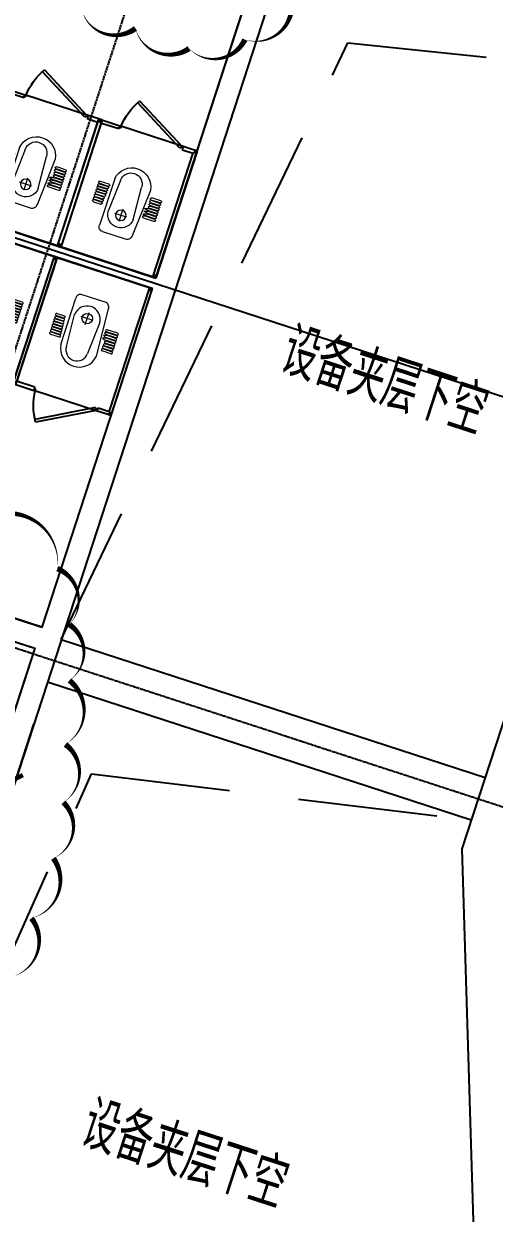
# Model space of a CAD drawing. Header units: millimetres. Extents: x 11639278 to 23698211, y -13072636 to -5537337.
# Drawn here: x 11845527 to 11849755, y -6343850 to -6333166 of the extents above; entities that cross this region are included whole.
import ezdxf
from ezdxf.enums import TextEntityAlignment as Align

# ---------------------------------------------------------------- set-up
doc = ezdxf.new("R2010")
doc.units = ezdxf.units.MM
doc.header["$LTSCALE"] = 10
for name, pattern in [('A2-RD-F1（少）$0$AUDIT_I_130807214254-2', [0]), ('A2-RG-AXIS$0$CENTER', [2, 1.25, -0.25, 0.25, -0.25]), ('A2-RG-AXIS$0$DOTE', [2.42, 2, -0.2, 0.02, -0.2]), ('A2-RI-F1$0$HIDDEN', [0.375, 0.25, -0.125])]:
    doc.linetypes.add(name, pattern=pattern)
for name, color, linetype in [('A2-RB-F1$0$A-DIMS-100', 1, 'Continuous'), ('A2-RD-F1（少）$0$A-1-1-X-toilel$0$A-FIXT', 55, 'Continuous'), ('A2-RD-F1（少）$0$B1-WC-FIXT', 55, 'A2-RD-F1（少）$0$AUDIT_I_130807214254-2'), ('A2-RG-AXIS$0$A-GRID', 1, 'A2-RG-AXIS$0$CENTER'), ('A2-RI-F1$0$A-BEAM-PLAN-C', 2, 'Continuous'), ('A2-RI-F1$0$A-SYMB-AREA', 4, 'Continuous'), ('A2-RI-F1$0$A-SYMB-NAME', 4, 'Continuous'), ('A2-RI-F1$0$A-SYMB-VOID', 35, 'Continuous'), ('A2-RI-F1$0$A-WALL', 7, 'Continuous'), ('A2-RI-F1$0$an-flor-strs-trds', 1, 'Continuous')]:
    doc.layers.add(name, color=color, linetype=linetype)
doc.layers.add('A2-RI-F1$0$A-X-AREA', color=6, linetype='Continuous', plot=False)
doc.styles.add('A2-RB-F1$0$XD2008', font='hzs.shx', dxfattribs={"width": 0.7, "bigfont": 'hztxt.shx'})
doc.styles.add('A2-RI-F1$0$ECADI', font='hzs.shx', dxfattribs={"width": 0.7, "bigfont": 'hztxt.shx'})
doc.dimstyles.new('A2-RB-F1$0$XD100$0', dxfattribs={"dimscale": 100, "dimtxt": 3.5, "dimasz": 1, "dimexe": 1, "dimexo": 2, "dimgap": 0.5, "dimtad": 1, "dimdec": 0, "dimdsep": 46, "dimtxsty": 'A2-RB-F1$0$XD2008', "dimblk1": 'A2-RB-F1$0$_ArchTick', "dimblk2": 'A2-RB-F1$0$_ArchTick', "dimsah": 1, "dimcen": 2.5, "dimclrt": 4, "dimaunit": 1, "dimadec": 0, "dimazin": 0, "dimtfac": 1, "dimtdec": 0, "dimtix": 1, "dimtmove": 1, "dimatfit": 3, "dimfxl": 0, "dimtolj": 1, "dimtzin": 0, "dimarcsym": 0})

# ---------------------------------------------------------------- blocks, each defined once
blk = doc.blocks.new('A2-RG-AXIS')
at = {"layer": 'A2-RG-AXIS$0$A-GRID', "linetype": 'A2-RG-AXIS$0$DOTE'}
for p, q in [((11852707, -6313824), (11839546.1, -6354201.2)), ((11836628.7, -6335895.9), (11874589.4, -6348268.9))]:
    blk.add_line(p, q, dxfattribs=at)
blk = doc.blocks.new('A2-RB-F1$0$_ArchTick')
at = {"color": 0, "linetype": 'ByBlock', "const_width": 0.4}
blk.add_lwpolyline([(-0.5, -0.5), (0.5, 0.5)], dxfattribs=at)
blk = doc.blocks.new('*D1213')
at = {"layer": 'A2-RB-F1$0$A-DIMS-100', "color": 0, "lineweight": -2, "transparency": 16777216}
for p, q in [((11844474, -6339084), (11844283, -6339669)), ((11845614, -6339456), (11845424, -6340041)), ((11844314, -6339574), (11845455, -6339946))]:
    blk.add_line(p, q, dxfattribs=at)
at = {"layer": 'Defpoints', "color": 0, "transparency": 16777216}
for p in [(11844536, -6338894), (11845676, -6339266), (11845455, -6339946)]:
    blk.add_point(p, dxfattribs=at)
at = {"layer": 'A2-RB-F1$0$A-DIMS-100', "color": 0, "lineweight": -2, "transparency": 16777216, "xscale": 100, "yscale": 100, "zscale": 100}
for p, rotation in [((11844314, -6339574), 161.9470407950601), ((11845455, -6339946), 341.9470407950601)]:
    blk.add_blockref('A2-RB-F1$0$_ArchTick', p, dxfattribs=dict(at, rotation=rotation))
at = {"layer": 'A2-RB-F1$0$A-DIMS-100', "color": 4, "transparency": 16777216, "insert": (11844954, -6339546), "char_height": 350, "attachment_point": 5, "rotation": 341.947, "style": 'A2-RB-F1$0$XD2008'}
blk.add_mtext('\\A1;1200', dxfattribs=at)
blk = doc.blocks.new('A2-RI-F1$0$5erhfh')
at = {"layer": 'A2-RI-F1$0$A-SYMB-AREA', "style": 'A2-RI-F1$0$ECADI', "width": 0.7}
blk.add_attdef('340M2', text='', height=2.5, dxfattribs=at).set_placement((0, 1.25), align=Align.MIDDLE_LEFT)
at = {"layer": 'A2-RI-F1$0$A-SYMB-NAME', "style": 'A2-RI-F1$0$ECADI', "width": 0.7}
blk.add_attdef('CHINESENAME', (-12.29, 3.09), '', height=4.5, dxfattribs=at)
blk = doc.blocks.new('A2-RI-F1')
at = {"layer": 'A2-RI-F1$0$A-BEAM-PLAN-C'}
for p, q in [((11845862.3, -6338695.2), (11849673.6, -6339937.4)), ((11845738.4, -6339075.5), (11849549.2, -6340317.6))]:
    blk.add_line(p, q, dxfattribs=at)
at = {"layer": 'A2-RI-F1$0$A-SYMB-VOID', "linetype": 'A2-RI-F1$0$HIDDEN', "ltscale": 500}
for points in [[(11845862.3, -6338695.2), (11848439.5, -6333337.5), (11851779.8, -6333682.2)], [(11843694.3, -6345347), (11846135.5, -6339904), (11849549.2, -6340317.6)]]:
    blk.add_lwpolyline(points, dxfattribs=at)
at = {"layer": 'A2-RI-F1$0$A-WALL'}
for p, q in [((11847985.1, -6332182.4), (11842623.9, -6348630.8)), ((11847795, -6332120.4), (11846710.3, -6335448.1)), ((11846710.3, -6335448.1), (11843258.9, -6334323.1)), ((11846679.3, -6335543.2), (11843227.9, -6334418.2)), ((11846679.3, -6335543.2), (11845687.7, -6338585.5)), ((11844309.2, -6338136.2), (11845687.7, -6338585.5)), ((11844437.4, -6338388.4), (11845625.7, -6338775.7)), ((11845625.7, -6338775.7), (11843425.4, -6345526.3))]:
    blk.add_line(p, q, dxfattribs=at)
at = {"layer": 'A2-RI-F1$0$A-X-AREA'}
blk.add_lwpolyline([(11847795, -6332120.4), (11846710.3, -6335448.1), (11843258.9, -6334323.2), (11843227.9, -6334418.2), (11846679.3, -6335543.2), (11845687.7, -6338585.5), (11844499.4, -6338198.2), (11844309.2, -6338136.2), (11844169.7, -6338564.2), (11842125.5, -6337897.9), (11842063.6, -6338087.9), (11842634, -6338273.9), (11840728.1, -6344121.3), (11838493.8, -6343393), (11839547.4, -6340160.5), (11838596.7, -6339850.7), (11839433.5, -6337283.4), (11840637.4, -6337623.1), (11840699.4, -6337432.9), (11840461.7, -6337355.5), (11841035, -6335596.7), (11840084.3, -6335286.8), (11841230.9, -6331768.9)], dxfattribs=at)
blk.add_lwpolyline([(11839714.7, -6346262.5), (11840760.5, -6346603.4), (11840791.5, -6346508.3), (11840221.1, -6346322.3), (11842824.2, -6338335.8), (11844297.9, -6338816.2), (11844344.4, -6338673.6), (11844819.8, -6338828.5), (11844912.8, -6338543.3), (11845625.7, -6338775.7), (11842201.3, -6349281.8), (11839063.9, -6348259.2)], close=True, dxfattribs=at)
at = {"layer": 'A2-RI-F1$0$an-flor-strs-trds'}
blk.add_lwpolyline([(11857710.6, -6325774.6), (11854689.4, -6329629.9), (11854741, -6329758.5), (11854505, -6329573.2), (11854556.6, -6329701.8), (11852027.8, -6332921), (11850778.5, -6336753.9), (11850871, -6336857), (11850585.9, -6336763.7), (11850678.4, -6336866.9), (11849463.9, -6340578.2), (11849594.2, -6344802.2), (11849476.4, -6344875.1), (11849776.3, -6344865.9), (11849658.4, -6344938.8), (11849804.2, -6349850.7)], dxfattribs=at)
at = {"layer": 'Defpoints', "color": 3, "linetype": 'Continuous'}
blk.add_line((11881898.7, -6346970), (11828646, -6329612.7), dxfattribs=at)
at = {"layer": 'Defpoints'}
for points in [[(11846048.9, -6333047, 0, 50, 0.5205671), (11846530.6, -6333207.5, 0, 50, 0.5205671), (11846530.6, -6333207.5, 0, 50, 0.5205671), (11847012.3, -6333388, 0, 50, 0.5205671), (11847012.3, -6333388, 0, 50, 0.5205671), (11847514.1, -6333307.8, 0, 50, 0.5205671), (11847514.1, -6333307.8, 0, 50, 0.5205671), (11847935.7, -6332986.8, 0, 50, 0.5205671)], [(11845434, -6341721.3, 0, 50, 0.5205671), (11845595.7, -6341200.7, 0, 50, 0.5205671), (11845595.7, -6341200.7, 0, 50, 0.5205671), (11845793.3, -6340662.2, 0, 50, 0.5205671), (11845793.3, -6340662.2, 0, 50, 0.5205671), (11845883.1, -6340159.5, 0, 50, 0.5205671), (11845883.1, -6340159.5, 0, 50, 0.5205671), (11845901.1, -6339638.9, 0, 50, 0.5205671), (11845901.1, -6339638.9, 0, 50, 0.5205671), (11845937, -6339064.4, 0, 50, 0.5205671), (11845937, -6339064.4, 0, 50, 0.5205671), (11845937, -6338561.7, 0, 50, 0.5205671), (11845937, -6338561.7, 0, 50, 0.5205671), (11845829.2, -6338059.1, 0, 50, 0.5205671), (11845829.2, -6338059.1, 0, 50, 0.5205671), (11845290.3, -6337574.4, 0, 50, 0.5205671)]]:
    blk.add_lwpolyline(points, format="xyseb", dxfattribs=at)
ref = blk.add_blockref('A2-RI-F1$0$5erhfh', (11848877.8, -6336966.8), dxfattribs=dict(xscale=100.0000000002661, yscale=100.0000000002661, zscale=100.0000000002661, rotation=341.9467459264774))
ref.add_attrib('CHINESENAME', '设备夹层下空', (11847804.9, -6336292.3), dxfattribs={"layer": 'A2-RI-F1$0$A-SYMB-NAME', "height": 450, "rotation": 341.94675, "style": 'A2-RI-F1$0$ECADI', "width": 0.7})
ref = blk.add_blockref('A2-RI-F1$0$5erhfh', (11847082.8, -6343914.8), dxfattribs=dict(xscale=100.0000000002661, yscale=100.0000000002661, zscale=100.0000000002661, rotation=341.9467459264774))
ref.add_attrib('CHINESENAME', '设备夹层下空', (11846009.9, -6343240.3), dxfattribs={"layer": 'A2-RI-F1$0$A-SYMB-NAME', "height": 450, "rotation": 341.94675, "style": 'A2-RI-F1$0$ECADI', "width": 0.7})
blk = doc.blocks.new('A2-RD-F1（少）$0$BI-W-db')
at = {"layer": 'A2-RD-F1（少）$0$A-1-1-X-toilel$0$A-FIXT'}
for points in [[(-10400, 6726), (-10370, 6726), (-10400, 6756), (-10370, 6756)], [(-9230, 6726), (-9200, 6726), (-9230, 6756), (-9200, 6756)], [(-10400, 5826), (-10370, 5826), (-10400, 5856), (-10370, 5856)], [(-9230, 5826), (-9200, 5826), (-9230, 5856), (-9200, 5856)]]:
    blk.add_trace(points, dxfattribs=at)
at = {"layer": 'A2-RD-F1（少）$0$B1-WC-FIXT'}
for p, q in [((-10400, 6756), (-10400, 6730)), ((-9200, 6756), (-10400, 6756)), ((-10400, 5851), (-10400, 6756)), ((-9200, 6756), (-9200, 6730)), ((-10400, 6726), (-9225, 6726)), ((-9230, 6624), (-9230, 6726)), ((-9200, 6726), (-9200, 6624)), ((-9200, 6624), (-9230, 6624)), ((-9203, 6613), (-9225, 6599)), ((-9225, 6599), (-8955, 6113)), ((-9203, 6613), (-8933, 6126)), ((-9230, 6024), (-9230, 5851)), ((-9230, 6024), (-9200, 6024)), ((-9200, 5826), (-9200, 6024)), ((-9225, 5856), (-10400, 5856)), ((-10400, 5851), (-10400, 5826)), ((-10400, 5826), (-10400, 5851)), ((-10400, 5826), (-9200, 5826))]:
    blk.add_line(p, q, dxfattribs=at)
at = {"layer": 'A2-RD-F1（少）$0$B1-WC-FIXT', "lineweight": 13}
for p, q in [((-9912, 6592), (-9912, 6592)), ((-9902, 6582), (-9902, 6482)), ((-9897, 6582), (-9897, 6480)), ((-9887, 6592), (-9887, 6592)), ((-9877, 6582), (-9877, 6510)), ((-9872, 6582), (-9872, 6508)), ((-9862, 6592), (-9862, 6592)), ((-9852, 6582), (-9852, 6508)), ((-9847, 6582), (-9847, 6506)), ((-9837, 6592), (-9837, 6592)), ((-9827, 6582), (-9827, 6506)), ((-9822, 6582), (-9822, 6504)), ((-9812, 6592), (-9812, 6592)), ((-9802, 6582), (-9802, 6504)), ((-9797, 6582), (-9797, 6502)), ((-9787, 6592), (-9787, 6592)), ((-9777, 6582), (-9777, 6502)), ((-9772, 6582), (-9772, 6500)), ((-9762, 6592), (-9762, 6592)), ((-9752, 6582), (-9752, 6500)), ((-9747, 6582), (-9747, 6498)), ((-9737, 6592), (-9737, 6592)), ((-9727, 6582), (-9727, 6498)), ((-9666, 6465), (-10105, 6435)), ((-9912, 6472), (-9912, 6472)), ((-9887, 6472), (-9887, 6472)), ((-9887, 6470), (-9887, 6470)), ((-9862, 6472), (-9862, 6472)), ((-9862, 6468), (-9862, 6468)), ((-9837, 6466), (-9837, 6466)), ((-9812, 6494), (-9812, 6494)), ((-9787, 6492), (-9787, 6492)), ((-9762, 6490), (-9762, 6490)), ((-9737, 6488), (-9737, 6488)), ((-10152, 6389), (-10152, 6172)), ((-9962, 6399), (-9666, 6381)), ((-9962, 6338), (-9962, 6224)), ((-9905, 6281), (-10019, 6281)), ((-9666, 6127), (-10105, 6127)), ((-9666, 6181), (-9962, 6162)), ((-9887, 6091), (-9887, 6091)), ((-9887, 6091), (-9887, 6091)), ((-9862, 6093), (-9862, 6093)), ((-9862, 6093), (-9862, 6093)), ((-9837, 6095), (-9837, 6095)), ((-9837, 6095), (-9837, 6095)), ((-9812, 6097), (-9812, 6097)), ((-9812, 6097), (-9812, 6097)), ((-9787, 6099), (-9787, 6099)), ((-9787, 6099), (-9787, 6099)), ((-9772, 6009), (-9772, 6091)), ((-9772, 6009), (-9772, 6091)), ((-9762, 6101), (-9762, 6101)), ((-9762, 6101), (-9762, 6101)), ((-9752, 6009), (-9752, 6091)), ((-9752, 6009), (-9752, 6091)), ((-9747, 6009), (-9747, 6093)), ((-9747, 6009), (-9747, 6093)), ((-9737, 6103), (-9737, 6103)), ((-9737, 6103), (-9737, 6103)), ((-9727, 6009), (-9727, 6093)), ((-9727, 6009), (-9727, 6093)), ((-9922, 6009), (-9922, 6079)), ((-9922, 6009), (-9922, 6079)), ((-9912, 6089), (-9912, 6089)), ((-9912, 6089), (-9912, 6089)), ((-9912, 5999), (-9912, 5999)), ((-9912, 5999), (-9912, 5999)), ((-9902, 6009), (-9902, 6079)), ((-9902, 6009), (-9902, 6079)), ((-9897, 6009), (-9897, 6081)), ((-9897, 6009), (-9897, 6081)), ((-9887, 6089), (-9887, 6089)), ((-9887, 6089), (-9887, 6089)), ((-9887, 5999), (-9887, 5999)), ((-9887, 5999), (-9887, 5999)), ((-9877, 6009), (-9877, 6081)), ((-9877, 6009), (-9877, 6081)), ((-9872, 6009), (-9872, 6083)), ((-9872, 6009), (-9872, 6083)), ((-9862, 6089), (-9862, 6089)), ((-9862, 6089), (-9862, 6089)), ((-9862, 5999), (-9862, 5999)), ((-9862, 5999), (-9862, 5999)), ((-9852, 6009), (-9852, 6083)), ((-9852, 6009), (-9852, 6083)), ((-9847, 6009), (-9847, 6085)), ((-9847, 6009), (-9847, 6085)), ((-9837, 5999), (-9837, 5999)), ((-9837, 5999), (-9837, 5999)), ((-9827, 6009), (-9827, 6085)), ((-9827, 6009), (-9827, 6085)), ((-9822, 6009), (-9822, 6087)), ((-9822, 6009), (-9822, 6087)), ((-9812, 5999), (-9812, 5999)), ((-9812, 5999), (-9812, 5999)), ((-9802, 6009), (-9802, 6087)), ((-9802, 6009), (-9802, 6087)), ((-9797, 6009), (-9797, 6089)), ((-9797, 6009), (-9797, 6089)), ((-9787, 5999), (-9787, 5999)), ((-9787, 5999), (-9787, 5999)), ((-9777, 6009), (-9777, 6089)), ((-9777, 6009), (-9777, 6089)), ((-9762, 5999), (-9762, 5999)), ((-9762, 5999), (-9762, 5999)), ((-9737, 5999), (-9737, 5999)), ((-9737, 5999), (-9737, 5999))]:
    blk.add_line(p, q, dxfattribs=at)
at = {"layer": 'A2-RD-F1（少）$0$B1-WC-FIXT', "color": 3}
blk.add_line((-9200, 6624), (-9200, 6024), dxfattribs=at)
at = {"layer": 'A2-RD-F1（少）$0$B1-WC-FIXT', "lineweight": 13}
blk.add_lwpolyline([(-9922, 6582), (-9922, 6482)], dxfattribs=at)
at = {"layer": 'A2-RD-F1（少）$0$B1-WC-FIXT'}
for points in [[(-9214, 6623), (-9214, 6613), (-9203, 6613), (-9203, 6623)], [(-9203, 6024), (-9203, 6036), (-9214, 6036), (-9214, 6024)]]:
    blk.add_lwpolyline(points, dxfattribs=at)
at = {"layer": 'A2-RD-F1（少）$0$B1-WC-FIXT', "lineweight": 13}
blk.add_circle((-9962, 6281), 47.1, dxfattribs=at)
for centre, radius, start, end in [((-9912, 6582), 10, 90, 180), ((-9912, 6582), 10, 0, 90), ((-9887, 6582), 10, 90, 180), ((-9887, 6582), 10, 0, 90), ((-9862, 6582), 10, 90, 180), ((-9862, 6582), 10, 0, 90), ((-9837, 6582), 10, 90, 180), ((-9837, 6582), 10, 0, 90), ((-9812, 6582), 10, 90, 180), ((-9812, 6582), 10, 0, 90), ((-9787, 6582), 10, 90, 180), ((-9787, 6582), 10, 0, 90), ((-9762, 6582), 10, 90, 180), ((-9762, 6582), 10, 0, 90), ((-9737, 6582), 10, 90, 180), ((-9737, 6582), 10, 0, 90), ((-10108, 6391), 43.8, 85.1451, 182.4127), ((-9912, 6482), 10, 180, 270), ((-9912, 6482), 10, 270, 0), ((-9887, 6480), 10, 180, 270), ((-9951, 6507), 73.7, 329.719, 2.1386), ((-9798, 6505), 73.7, 177.8589, 210.2789), ((-9926, 6505), 73.7, 329.719, 2.1386), ((-9773, 6503), 73.7, 177.8589, 210.2789), ((-9901, 6503), 73.7, 329.719, 2.1386), ((-9812, 6504), 10, 180, 270), ((-9812, 6504), 10, 270, 0), ((-9787, 6502), 10, 180, 270), ((-9787, 6502), 10, 270, 0), ((-9762, 6500), 10, 180, 270), ((-9762, 6500), 10, 270, 0), ((-9737, 6498), 10, 180, 270), ((-9737, 6498), 10, 270, 0), ((-9687, 6296), 170, 277.271, 82.7287), ((-9956, 6281), 119, 93.0487, 266.9513), ((-9667, 6281), 100, 270.775, 89.225), ((-10108, 6170), 43.8, 177.5873, 274.8549), ((-9887, 6081), 10, 90, 180), ((-9887, 6081), 10, 90, 180), ((-9887, 6081), 10, 0, 90), ((-9887, 6081), 10, 0, 90), ((-9862, 6083), 10, 90, 180), ((-9862, 6083), 10, 90, 180), ((-9862, 6083), 10, 0, 90), ((-9862, 6083), 10, 0, 90), ((-9837, 6085), 10, 90, 180), ((-9837, 6085), 10, 90, 180), ((-9837, 6085), 10, 0, 90), ((-9837, 6085), 10, 0, 90), ((-9812, 6087), 10, 90, 180), ((-9812, 6087), 10, 90, 180), ((-9812, 6087), 10, 0, 90), ((-9812, 6087), 10, 0, 90), ((-9787, 6089), 10, 90, 180), ((-9787, 6089), 10, 90, 180), ((-9787, 6089), 10, 0, 90), ((-9787, 6089), 10, 0, 90), ((-9762, 6091), 10, 90, 180), ((-9762, 6091), 10, 90, 180), ((-9762, 6091), 10, 0, 90), ((-9762, 6091), 10, 0, 90), ((-9737, 6093), 10, 90, 180), ((-9737, 6093), 10, 90, 180), ((-9737, 6093), 10, 0, 90), ((-9737, 6093), 10, 0, 90), ((-9912, 6079), 10, 90, 180), ((-9912, 6079), 10, 90, 180), ((-9912, 6009), 10, 180, 270), ((-9912, 6009), 10, 180, 270), ((-9912, 6079), 10, 0, 90), ((-9912, 6079), 10, 0, 90), ((-9912, 6009), 10, 270, 0), ((-9912, 6009), 10, 270, 0), ((-9887, 6009), 10, 180, 270), ((-9887, 6009), 10, 180, 270), ((-9887, 6009), 10, 270, 0), ((-9887, 6009), 10, 270, 0), ((-9862, 6009), 10, 180, 270), ((-9862, 6009), 10, 180, 270), ((-9862, 6009), 10, 270, 0), ((-9862, 6009), 10, 270, 0), ((-9837, 6009), 10, 180, 270), ((-9837, 6009), 10, 180, 270), ((-9837, 6009), 10, 270, 0), ((-9837, 6009), 10, 270, 0), ((-9812, 6009), 10, 180, 270), ((-9812, 6009), 10, 180, 270), ((-9812, 6009), 10, 270, 0), ((-9812, 6009), 10, 270, 0), ((-9787, 6009), 10, 180, 270), ((-9787, 6009), 10, 180, 270), ((-9787, 6009), 10, 270, 0), ((-9787, 6009), 10, 270, 0), ((-9762, 6009), 10, 180, 270), ((-9762, 6009), 10, 180, 270), ((-9762, 6009), 10, 270, 0), ((-9762, 6009), 10, 270, 0), ((-9737, 6009), 10, 180, 270), ((-9737, 6009), 10, 180, 270), ((-9737, 6009), 10, 270, 0), ((-9737, 6009), 10, 270, 0)]:
    blk.add_arc(centre, radius, start, end, dxfattribs=at)
at = {"layer": 'A2-RD-F1（少）$0$B1-WC-FIXT'}
blk.add_arc((-9239, 6594), 560, 273.7719, 303.231, dxfattribs=at)
blk = doc.blocks.new('A2-RD-F1（少）')
at = {"layer": 'A2-RD-F1（少）$0$A-1-1-X-toilel$0$A-FIXT', "xscale": -0.9999999999999989, "rotation": 251.9461059618048}
for p in [(11842659, -6323189), (11843514, -6323468)]:
    blk.add_blockref('A2-RD-F1（少）$0$BI-W-db', p, dxfattribs=at)
at = {"layer": 'A2-RD-F1（少）$0$A-1-1-X-toilel$0$A-FIXT', "rotation": 251.9479750248957}
for p in [(11836182, -6343060), (11837038, -6343339)]:
    blk.add_blockref('A2-RD-F1（少）$0$BI-W-db', p, dxfattribs=at)
blk = doc.blocks.new('A2-RB-F1')
at = {"layer": 'A2-RB-F1$0$A-DIMS-100'}
dim = blk.add_aligned_dim(p1=(11844535.6, -6338893.7), p2=(11845676.4, -6339265.5), distance=-715.2, dimstyle='A2-RB-F1$0$XD100$0', dxfattribs=at)
dim.commit()
dim.dimension.update_dxf_attribs({"geometry": '*D1213', "text_midpoint": (11844954.1, -6339545.7)})

msp = doc.modelspace()

# ---------------------------------------------------------------- block references
for name in ['A2-RI-F1', 'A2-RB-F1', 'A2-RG-AXIS', 'A2-RD-F1（少）']:
    msp.add_blockref(name, (0, 0))

doc.saveas('drawing.dxf')
